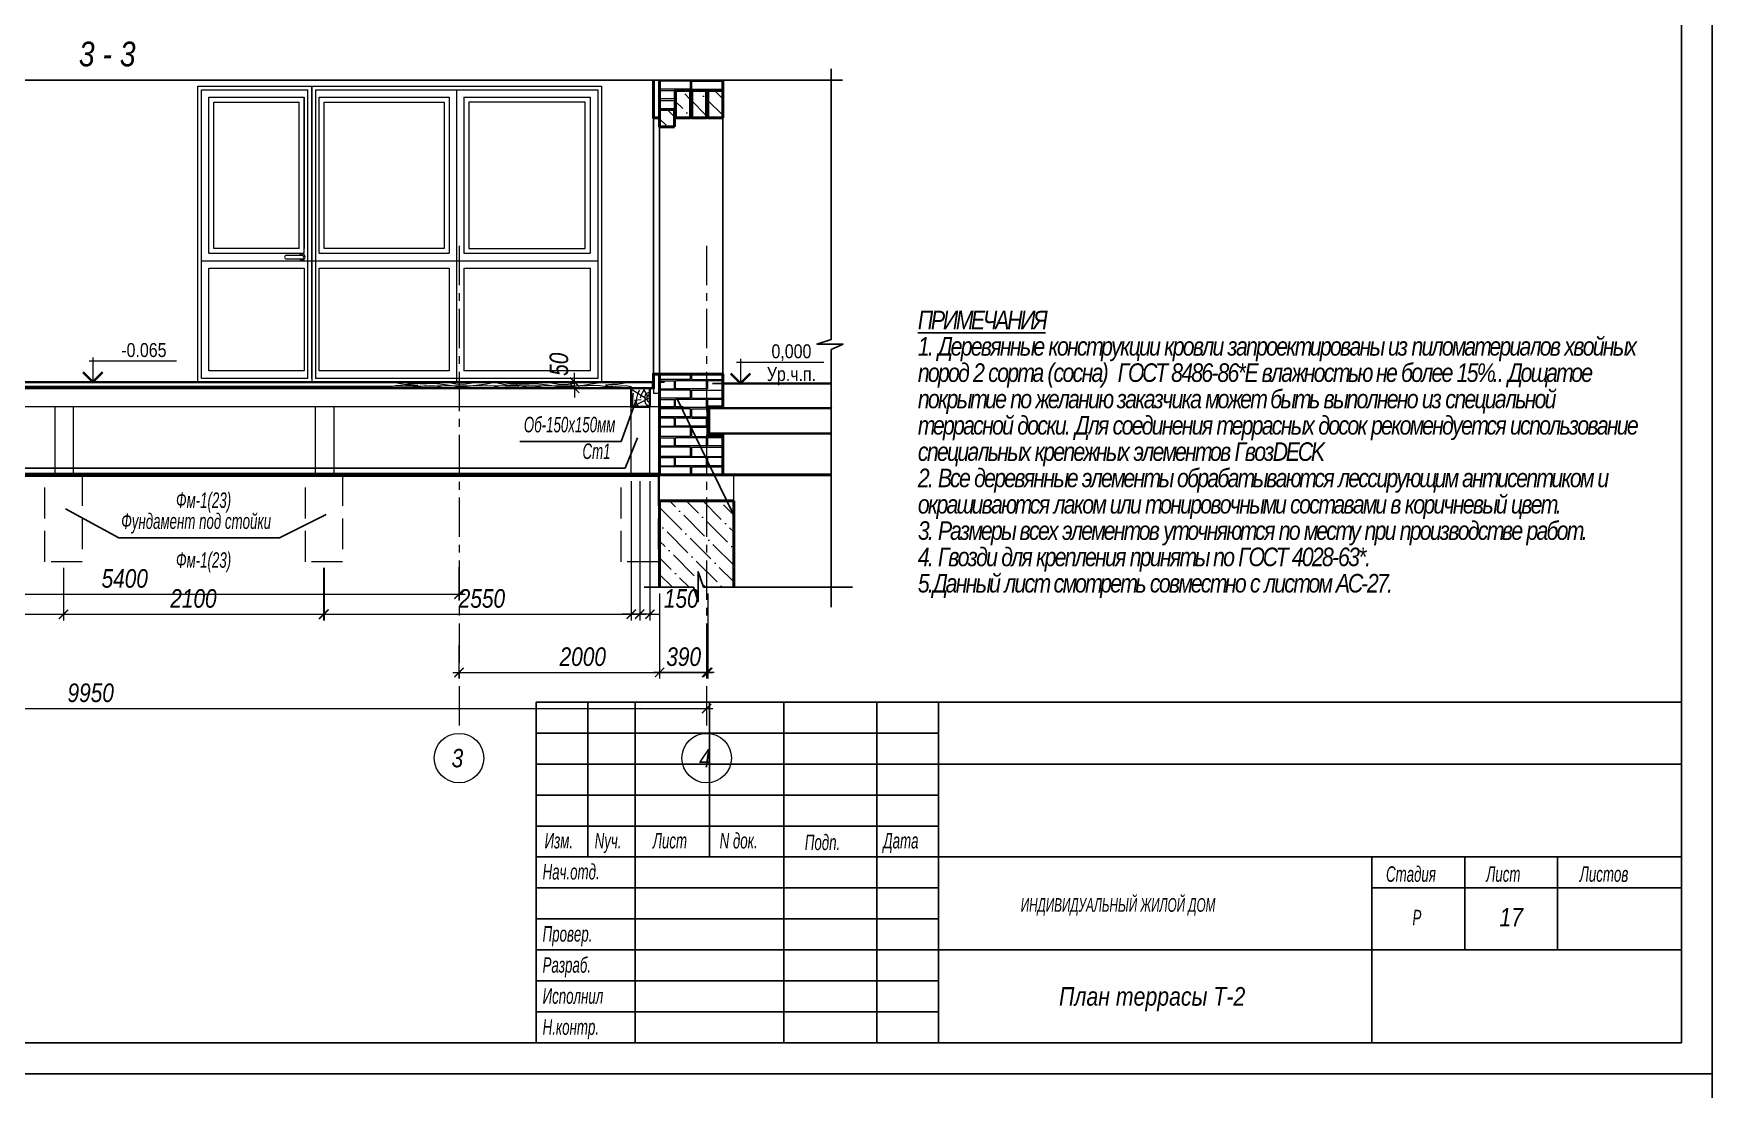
# Model space of a CAD drawing. Header units: millimetres. Extents: x 1582001 to 3303937, y 226471 to 491235.
# Drawn here: x 1638878 to 1665923, y 320700 to 337753 of the extents above; entities that cross this region are included whole.
import ezdxf
from ezdxf.enums import TextEntityAlignment as Align

# ---------------------------------------------------------------- set-up
doc = ezdxf.new("R2010")
doc.units = ezdxf.units.MM
for name, pattern in [('CENTER', [50.8, 31.75, -6.35, 6.35, -6.35]), ('CONTI', [0]), ('GOST2.303 4', [7, 5, -2, 0])]:
    doc.linetypes.add(name, pattern=pattern)
doc.layers.get('Defpoints').update_dxf_attribs({"color": 255, "lineweight": 30})
for name, color, linetype, lineweight in [('A-Wall-G', 22, 'Continuous', 50), ('Интерьер - Лестница_Ном_пера__1', 7, 'Continuous', 13), ('Интерьер- Перегородка_Ном_пера__1', 7, 'Continuous', 13), ('Конструктивный - Несущий_Ном_пера__1', 7, 'Continuous', 13), ('Оси', 251, 'CENTER', 9), ('Отметки', 123, 'Continuous', 18), ('Размер', 84, 'Continuous', 20), ('Размеры', 7, 'Continuous', 18), ('Стены несущие', 7, 'Continuous', 40), ('тонко', 200, 'Continuous', 13), ('Утеплитель', 145, 'Continuous', 9), ('Штриховка', 252, 'Continuous', 15), ('Штриховки', 251, 'Continuous', 20)]:
    doc.layers.add(name, color=color, linetype=linetype, lineweight=lineweight)
for name, color, linetype in [('Rasmer', 135, 'Continuous'), ('Spezifikazia', 250, 'Continuous'), ('Т-Подписи', 7, 'Continuous'), ('Формуляр', 138, 'Continuous')]:
    doc.layers.add(name, color=color, linetype=linetype)
doc.styles.add('-АР-', font='ARIALN.TTF', dxfattribs={"width": 0.98, "height": 300})
doc.styles.add('GOST 2.304', font='ARIALNI.TTF', dxfattribs={"width": 0.98, "height": 300})
doc.styles.add('STYLE1', font='ARIALNI.TTF', dxfattribs={"height": 300})
doc.styles.add('стиль1', font='ARIALNI.TTF', dxfattribs={"width": 0.98, "height": 300})
doc.dimstyles.new('50', dxfattribs={"dimtxt": 270, "dimasz": 150, "dimexe": 100, "dimexo": 100, "dimgap": 100, "dimtad": 1, "dimdec": 0, "dimlfac": 0.5, "dimzin": 0, "dimdsep": 46, "dimtxsty": 'стиль1', "dimblk": 'ARCHTICK', "dimcen": 0, "dimdle": 100, "dimclrd": 256, "dimclre": 256, "dimclrt": 256, "dimadec": 0, "dimazin": 0, "dimtfac": 1, "dimtdec": 0, "dimtix": 1, "dimtmove": 1, "dimatfit": 0, "dimldrblk": 'DOTSMALL', "dimfxl": 0, "dimtolj": 1, "dimtzin": 0, "dimlwd": -1, "dimlwe": -1, "dimarcsym": 0})

# ---------------------------------------------------------------- blocks, each defined once
blk = doc.blocks.new('_ArchTick')
at = {"color": 0, "linetype": 'ByBlock', "const_width": 0.15}
blk.add_lwpolyline([(-0.5, -0.5), (0.5, 0.5)], dxfattribs=at)
blk = doc.blocks.new('*D1112')
at = {"layer": 'Defpoints', "color": 0, "lineweight": -3, "ltscale": 100, "transparency": 16777216}
for p in [(1857615, 251835), (1858879, 251835), (1858879, 251735)]:
    blk.add_point(p, dxfattribs=at)
at = {"layer": 'Размер', "ltscale": 100, "transparency": 16777216}
for p, q in [((1858779, 251835), (1857515, 251835)), ((1857615, 251835), (1857615, 251985)), ((1857615, 251735), (1857615, 251835)), ((1858779, 251735), (1857515, 251735)), ((1857615, 251735), (1857615, 251585))]:
    blk.add_line(p, q, dxfattribs=at)
at = {"layer": 'Размер', "ltscale": 100, "transparency": 16777216, "xscale": 150, "yscale": 150, "zscale": 150}
for p, rotation in [((1857615, 251835), 270), ((1857615, 251735), 90)]:
    blk.add_blockref('_ArchTick', p, dxfattribs=dict(at, rotation=rotation))
at = {"layer": 'Размер', "ltscale": 100, "transparency": 16777216, "insert": (1857362, 252123), "char_height": 300, "attachment_point": 5, "rotation": 90, "style": 'стиль1'}
blk.add_mtext('\\A1;50', dxfattribs=at)
blk = doc.blocks.new('_DotSmall')
at = {"color": 0, "linetype": 'ByBlock', "const_width": 0.5}
blk.add_lwpolyline([(-0.0625, 0, 1), (0.0625, 0, 1)], format="xyb", close=True, dxfattribs=at)
blk = doc.blocks.new('*D1113')
at = {"layer": 'Defpoints', "color": 0, "lineweight": -3, "ltscale": 100, "transparency": 16777216}
for p in [(1858531, 250335), (1858831, 250335), (1858531, 248086)]:
    blk.add_point(p, dxfattribs=at)
at = {"layer": 'Размер', "ltscale": 100, "transparency": 16777216}
for p, q in [((1858531, 250235), (1858531, 247986)), ((1858831, 250235), (1858831, 247986)), ((1858531, 248086), (1858381, 248086)), ((1858831, 248086), (1858531, 248086)), ((1858831, 248086), (1858981, 248086))]:
    blk.add_line(p, q, dxfattribs=at)
at = {"layer": 'Размер', "ltscale": 100, "transparency": 16777216, "xscale": 150, "yscale": 150, "zscale": 150}
blk.add_blockref('_ArchTick', (1858531, 248086), dxfattribs=at)
at = {"layer": 'Размер', "ltscale": 100, "transparency": 16777216, "xscale": 150, "yscale": 150, "zscale": 150, "rotation": 180}
blk.add_blockref('_ArchTick', (1858831, 248086), dxfattribs=at)
at = {"layer": 'Размер', "ltscale": 100, "transparency": 16777216, "insert": (1859338, 248339), "char_height": 300, "attachment_point": 5, "style": 'стиль1'}
blk.add_mtext('\\A1;150', dxfattribs=at)
blk = doc.blocks.new('OTMETKA')
at = {"color": 0, "linetype": 'Continuous', "lineweight": -2}
for p, q in [((24, 4.5), (5.2, 4.5)), ((6, 5.3), (6, 0)), ((9, 0), (0, 0)), ((0, 0), (6, 0))]:
    blk.add_line(p, q, dxfattribs=at)
at = {"color": 0, "linetype": 'Continuous', "lineweight": -2, "const_width": 0.5}
blk.add_lwpolyline([(3.88, 2.12), (6, 0), (8.12, 2.12)], dxfattribs=at)
at = {"color": 0, "linetype": 'Continuous', "lineweight": -2, "style": '-АР-', "flags": 8}
blk.add_attdef('OTMETKA', text='', height=3, dxfattribs=at).set_placement((17, 4.5), align=Align.BOTTOM_CENTER)
blk.add_attdef('FLOOR', text='', height=3, dxfattribs=at).set_placement((17, 3.5), align=Align.TOP_CENTER)
blk = doc.blocks.new('*D1106')
at = {"layer": 'Defpoints', "color": 0, "lineweight": -3, "ltscale": 100, "transparency": 16777216}
for p in [(1844271, 251070), (1849357, 248935), (1849357, 248086)]:
    blk.add_point(p, dxfattribs=at)
at = {"layer": 'Размер', "color": 0, "ltscale": 100, "transparency": 16777216}
for p, q in [((1844271, 250970), (1844271, 247986)), ((1849357, 248835), (1849357, 247986))]:
    blk.add_line(p, q, dxfattribs=at)
at = {"layer": 'Размер', "ltscale": 100, "transparency": 16777216}
blk.add_line((1844171, 248086), (1849457, 248086), dxfattribs=at)
at = {"layer": 'Размер', "ltscale": 100, "transparency": 16777216, "xscale": 150, "yscale": 150, "zscale": 150, "rotation": 180}
blk.add_blockref('_ArchTick', (1844271, 248086), dxfattribs=at)
at = {"layer": 'Размер', "ltscale": 100, "transparency": 16777216, "xscale": 150, "yscale": 150, "zscale": 150}
blk.add_blockref('_ArchTick', (1849357, 248086), dxfattribs=at)
at = {"layer": 'Размер', "ltscale": 100, "transparency": 16777216, "insert": (1846814, 248339), "char_height": 300, "attachment_point": 5, "style": 'стиль1'}
blk.add_mtext('\\A1;2550', dxfattribs=at)
blk = doc.blocks.new('*D1120')
at = {"layer": 'Defpoints', "color": 0, "lineweight": -3, "ltscale": 100, "transparency": 16777216}
for p in [(1858987, 248521), (1859767, 248521), (1858987, 247146)]:
    blk.add_point(p, dxfattribs=at)
at = {"layer": 'Размер', "ltscale": 100, "transparency": 16777216}
for p, q in [((1858987, 248421), (1858987, 247046)), ((1859767, 248421), (1859767, 247046)), ((1859867, 247146), (1858887, 247146))]:
    blk.add_line(p, q, dxfattribs=at)
at = {"layer": 'Размер', "ltscale": 100, "transparency": 16777216, "xscale": 150, "yscale": 150, "zscale": 150, "rotation": 180}
blk.add_blockref('_ArchTick', (1858987, 247146), dxfattribs=at)
at = {"layer": 'Размер', "ltscale": 100, "transparency": 16777216, "xscale": 150, "yscale": 150, "zscale": 150}
blk.add_blockref('_ArchTick', (1859767, 247146), dxfattribs=at)
at = {"layer": 'Размер', "ltscale": 100, "transparency": 16777216, "insert": (1859377, 247399), "char_height": 300, "attachment_point": 5, "style": 'стиль1'}
blk.add_mtext('\\A1;390', dxfattribs=at)
blk = doc.blocks.new('*D1108')
at = {"layer": 'Defpoints', "color": 0, "lineweight": -3, "ltscale": 100, "transparency": 16777216}
for p in [(1839847, 247146), (1859747, 246563), (1859747, 246563)]:
    blk.add_point(p, dxfattribs=at)
at = {"layer": 'Размер', "ltscale": 100, "transparency": 16777216}
for p, q in [((1839847, 247046), (1839847, 246463)), ((1839747, 246563), (1859847, 246563))]:
    blk.add_line(p, q, dxfattribs=at)
at = {"layer": 'Размер', "ltscale": 100, "transparency": 16777216, "xscale": 150, "yscale": 150, "zscale": 150, "rotation": 180}
blk.add_blockref('_ArchTick', (1839847, 246563), dxfattribs=at)
at = {"layer": 'Размер', "ltscale": 100, "transparency": 16777216, "xscale": 150, "yscale": 150, "zscale": 150}
blk.add_blockref('_ArchTick', (1859747, 246563), dxfattribs=at)
at = {"layer": 'Размер', "ltscale": 100, "transparency": 16777216, "insert": (1849797, 246816), "char_height": 300, "attachment_point": 5, "style": 'стиль1'}
blk.add_mtext('\\A1;9950', dxfattribs=at)
blk = doc.blocks.new('*D1121')
at = {"layer": 'Defpoints', "color": 0, "lineweight": -3, "ltscale": 100, "transparency": 16777216}
for p in [(1844947, 248949), (1855747, 248949), (1855747, 248409)]:
    blk.add_point(p, dxfattribs=at)
at = {"layer": 'Размер', "ltscale": 100, "transparency": 16777216}
for p, q in [((1844947, 248849), (1844947, 248309)), ((1855747, 248849), (1855747, 248309)), ((1844847, 248409), (1855847, 248409))]:
    blk.add_line(p, q, dxfattribs=at)
at = {"layer": 'Размер', "ltscale": 100, "transparency": 16777216, "xscale": 150, "yscale": 150, "zscale": 150, "rotation": 180}
blk.add_blockref('_ArchTick', (1844947, 248409), dxfattribs=at)
at = {"layer": 'Размер', "ltscale": 100, "transparency": 16777216, "xscale": 150, "yscale": 150, "zscale": 150}
blk.add_blockref('_ArchTick', (1855747, 248409), dxfattribs=at)
at = {"layer": 'Размер', "ltscale": 100, "transparency": 16777216, "insert": (1850347, 248662), "char_height": 300, "attachment_point": 5, "style": 'стиль1'}
blk.add_mtext('\\A1;5400', dxfattribs=at)
blk = doc.blocks.new('*D1122')
at = {"layer": 'Defpoints', "color": 0, "lineweight": -3, "ltscale": 100, "transparency": 16777216}
for p in [(1855747, 247686), (1859747, 247686), (1859747, 247146)]:
    blk.add_point(p, dxfattribs=at)
at = {"layer": 'Размер', "ltscale": 100, "transparency": 16777216}
for p, q in [((1855747, 247586), (1855747, 247046)), ((1859747, 247586), (1859747, 247046)), ((1855647, 247146), (1859847, 247146))]:
    blk.add_line(p, q, dxfattribs=at)
at = {"layer": 'Размер', "ltscale": 100, "transparency": 16777216, "xscale": 150, "yscale": 150, "zscale": 150, "rotation": 180}
blk.add_blockref('_ArchTick', (1855747, 247146), dxfattribs=at)
at = {"layer": 'Размер', "ltscale": 100, "transparency": 16777216, "xscale": 150, "yscale": 150, "zscale": 150}
blk.add_blockref('_ArchTick', (1859747, 247146), dxfattribs=at)
at = {"layer": 'Размер', "ltscale": 100, "transparency": 16777216, "insert": (1857747, 247399), "char_height": 300, "attachment_point": 5, "style": 'стиль1'}
blk.add_mtext('\\A1;2000', dxfattribs=at)
blk = doc.blocks.new('*D1123')
at = {"layer": 'Defpoints', "color": 0, "lineweight": -3, "ltscale": 100, "transparency": 16777216}
for p in [(1849357, 248935), (1853557, 248935), (1853557, 248086)]:
    blk.add_point(p, dxfattribs=at)
at = {"layer": 'Размер', "ltscale": 100, "transparency": 16777216}
for p, q in [((1849357, 248835), (1849357, 247986)), ((1853557, 248835), (1853557, 247986)), ((1849257, 248086), (1853657, 248086))]:
    blk.add_line(p, q, dxfattribs=at)
at = {"layer": 'Размер', "ltscale": 100, "transparency": 16777216, "xscale": 150, "yscale": 150, "zscale": 150, "rotation": 180}
blk.add_blockref('_ArchTick', (1849357, 248086), dxfattribs=at)
at = {"layer": 'Размер', "ltscale": 100, "transparency": 16777216, "xscale": 150, "yscale": 150, "zscale": 150}
blk.add_blockref('_ArchTick', (1853557, 248086), dxfattribs=at)
at = {"layer": 'Размер', "ltscale": 100, "transparency": 16777216, "insert": (1851457, 248339), "char_height": 300, "attachment_point": 5, "style": 'стиль1'}
blk.add_mtext('\\A1;2100', dxfattribs=at)
blk = doc.blocks.new('*D1124')
at = {"layer": 'Defpoints', "color": 0, "lineweight": -3, "ltscale": 100, "transparency": 16777216}
for p in [(1858667, 250335), (1853567, 248935), (1858667, 248086)]:
    blk.add_point(p, dxfattribs=at)
at = {"layer": 'Размер', "ltscale": 100, "transparency": 16777216}
for p, q in [((1858667, 250235), (1858667, 247986)), ((1853567, 248835), (1853567, 247986)), ((1853467, 248086), (1858767, 248086))]:
    blk.add_line(p, q, dxfattribs=at)
at = {"layer": 'Размер', "ltscale": 100, "transparency": 16777216, "xscale": 150, "yscale": 150, "zscale": 150, "rotation": 180}
blk.add_blockref('_ArchTick', (1853567, 248086), dxfattribs=at)
at = {"layer": 'Размер', "ltscale": 100, "transparency": 16777216, "xscale": 150, "yscale": 150, "zscale": 150}
blk.add_blockref('_ArchTick', (1858667, 248086), dxfattribs=at)
at = {"layer": 'Размер', "ltscale": 100, "transparency": 16777216, "insert": (1856117, 248339), "char_height": 300, "attachment_point": 5, "style": 'стиль1'}
blk.add_mtext('\\A1;2550', dxfattribs=at)
blk = doc.blocks.new('-3')
at = {"layer": 'Штриховки', "ltscale": 100}
h = blk.add_hatch(dxfattribs=at)
h.set_pattern_fill('ANSI36', color=256, scale=60, style=0)
h.set_pattern_definition([(135, (5231444.34, -299564.5), (-101.027881, 370.435565), [476.25, -95.25, 0, -95.25])])
h.paths.add_polyline_path([(1860007.4, 256104.9), (1859767.4, 256104.9), (1859767.4, 256544.9), (1860007.4, 256544.9)])
h.paths.add_polyline_path([(1859747.4, 256104.9), (1859507.4, 256104.9), (1859507.4, 256544.9), (1859747.4, 256544.9)])
h.paths.add_polyline_path([(1859487.4, 256104.9), (1859247.4, 256104.9), (1859247.4, 256544.9), (1859487.4, 256544.9)])
h.paths.add_polyline_path([(1859227.4, 255954.9), (1858987.4, 255954.9), (1858987.4, 256234.9), (1859227.4, 256234.9)])
h = blk.add_hatch(dxfattribs=at)
h.set_pattern_fill('ANSI36', color=256, scale=60, style=0)
h.set_pattern_definition([(135, (5216543.23, -299564.43), (-101.027881, 370.435565), [476.25, -95.25, 0, -95.25])])
h.paths.add_polyline_path([(1859507.4, 248520.7), (1860187.4, 248520.7), (1860187.4, 249915), (1859507.4, 249915)])
h.paths.add_polyline_path([(1858987.4, 248520.7), (1859507.4, 248520.7), (1859507.4, 249915), (1858987.4, 249915)])
h.paths.add_polyline_path([(1858966.6, 246615), (1858966.6, 246614.9), (1858987.4, 246614.9), (1858987.4, 246615)])
edge = h.paths.add_edge_path()
edge.add_arc((1858371.1, 246597.1), 400, 2.55156, 2.56208)
edge.add_line((1858770.7, 246615), (1858387.4, 246615))
edge.add_line((1858387.4, 246615), (1858387.4, 246614.9))
edge.add_line((1858387.4, 246614.9), (1858770.7, 246614.9))
blk.add_line((1860007.4, 256104.9), (1860007.4, 251964.9))
at = {"lineweight": 40, "ltscale": 100}
blk.add_line((1861760.1, 251814.9), (1860007.4, 251814.9), dxfattribs=at)
at = {"color": 0, "lineweight": -3, "ltscale": 100}
for points in [[(1838621.4, 256710.9), (1845248.1, 256710.9), (1845320.2, 256481), (1845320.2, 256961.4), (1845409.3, 256710.9), (1861944.5, 256710.9)], [(1861760.1, 256893), (1861760.1, 252522), (1861530.2, 252449.9), (1861952.4, 252449.9), (1861760.1, 252360.8), (1861760.1, 248201.9)], [(1858738.3, 248520.7), (1859536.3, 248520.7), (1859608.4, 248290.8), (1859608.4, 248771.3), (1859697.5, 248520.7), (1862102.3, 248520.7)]]:
    blk.add_lwpolyline(points, dxfattribs=at)
for points in [[(1858887.4, 256104.9), (1858887.4, 251964.9)], [(1858987.4, 256094.9), (1858987.4, 251954.9)]]:
    blk.add_lwpolyline(points)
at = {"lineweight": 40, "ltscale": 100}
blk.add_lwpolyline([(1861760.1, 251415.7), (1861760.1, 251415.7), (1859787.4, 251415.7), (1859787.4, 251415.7), (1859787.4, 251004.9), (1859787.4, 251004.9), (1861760.1, 251004.9)], dxfattribs=at)
at = {"layer": 'A-Wall-G', "lineweight": 20}
for p, q in [((1859487.4, 256694.9), (1858987.4, 256694.9)), ((1859487.4, 256694.9), (1858987.4, 256694.9)), ((1859487.4, 256564.9), (1859487.4, 256694.9)), ((1859487.4, 256564.9), (1859487.4, 256694.9)), ((1859507.4, 256564.9), (1859507.4, 256694.9)), ((1859507.4, 256694.9), (1860007.4, 256694.9)), ((1859507.4, 256564.9), (1859507.4, 256694.9)), ((1859507.4, 256694.9), (1860007.4, 256694.9)), ((1859487.4, 256564.9), (1858987.4, 256564.9)), ((1859487.4, 256564.9), (1858987.4, 256564.9)), ((1858987.4, 256544.9), (1859227.4, 256544.9)), ((1858987.4, 256544.9), (1859227.4, 256544.9)), ((1858987.4, 256414.9), (1859227.4, 256414.9)), ((1859227.4, 256414.9), (1859227.4, 256544.9)), ((1859747.4, 256544.9), (1859247.4, 256544.9)), ((1859747.4, 256544.9), (1859247.4, 256544.9)), ((1859247.4, 256414.9), (1859247.4, 256544.9)), ((1859507.4, 256564.9), (1860007.4, 256564.9)), ((1859507.4, 256564.9), (1860007.4, 256564.9)), ((1859747.4, 256414.9), (1859747.4, 256544.9)), ((1859747.4, 256414.9), (1859747.4, 256544.9)), ((1859767.4, 256414.9), (1859767.4, 256544.9)), ((1860007.4, 256544.9), (1859767.4, 256544.9)), ((1859767.4, 256414.9), (1859767.4, 256544.9)), ((1860007.4, 256544.9), (1859767.4, 256544.9)), ((1858987.4, 256384.9), (1859227.4, 256384.9)), ((1858987.4, 256254.9), (1859227.4, 256254.9)), ((1859227.4, 256254.9), (1859227.4, 256384.9)), ((1859487.4, 251874.9), (1858987.4, 251874.9)), ((1858987.4, 251854.9), (1859227.4, 251854.9)), ((1858987.4, 251854.9), (1859227.4, 251854.9)), ((1859227.4, 251724.9), (1859227.4, 251854.9)), ((1859747.4, 251854.9), (1859247.4, 251854.9)), ((1859747.4, 251854.9), (1859247.4, 251854.9)), ((1859247.4, 251724.9), (1859247.4, 251854.9)), ((1859487.4, 251874.9), (1859487.4, 251964.9)), ((1859487.4, 251874.9), (1859487.4, 251964.9)), ((1859507.4, 251874.9), (1859507.4, 251964.9)), ((1859507.4, 251874.9), (1859507.4, 251964.9)), ((1859507.4, 251874.9), (1860007.4, 251874.9)), ((1859747.4, 251724.9), (1859747.4, 251854.9)), ((1859767.4, 251724.9), (1859767.4, 251854.9)), ((1860007.4, 251854.9), (1859767.4, 251854.9)), ((1858987.4, 251724.9), (1859227.4, 251724.9)), ((1858987.4, 251724.9), (1859227.4, 251724.9)), ((1859487.4, 251704.9), (1858987.4, 251704.9)), ((1859487.4, 251704.9), (1858987.4, 251704.9)), ((1859487.4, 251574.9), (1858987.4, 251574.9)), ((1858987.4, 251554.9), (1859227.4, 251554.9)), ((1858987.4, 251554.9), (1859227.4, 251554.9)), ((1859227.4, 251444.9), (1859227.4, 251554.9)), ((1859227.4, 251424.9), (1859227.4, 251554.9)), ((1859747.4, 251724.9), (1859247.4, 251724.9)), ((1859747.4, 251724.9), (1859247.4, 251724.9)), ((1859747.4, 251554.9), (1859247.4, 251554.9)), ((1859747.4, 251554.9), (1859247.4, 251554.9)), ((1859247.4, 251424.9), (1859247.4, 251554.9)), ((1859487.4, 251574.9), (1859487.4, 251704.9)), ((1859487.4, 251574.9), (1859487.4, 251704.9)), ((1859507.4, 251574.9), (1859507.4, 251704.9)), ((1859507.4, 251704.9), (1860007.4, 251704.9)), ((1859507.4, 251574.9), (1859507.4, 251704.9)), ((1859507.4, 251704.9), (1860007.4, 251704.9)), ((1859507.4, 251574.9), (1860007.4, 251574.9)), ((1859747.4, 251424.9), (1859747.4, 251554.9)), ((1859747.4, 251424.9), (1859747.4, 251554.9)), ((1859767.4, 251424.9), (1859767.4, 251554.9)), ((1860007.4, 251554.9), (1859767.4, 251554.9)), ((1858987.4, 251424.9), (1859227.4, 251424.9)), ((1859487.4, 251404.9), (1858987.4, 251404.9)), ((1859487.4, 251404.9), (1858987.4, 251404.9)), ((1859487.4, 251274.9), (1858987.4, 251274.9)), ((1859207.4, 251424.9), (1859227.4, 251424.9)), ((1859747.4, 251424.9), (1859247.4, 251424.9)), ((1859747.4, 251424.9), (1859247.4, 251424.9)), ((1859487.4, 251274.9), (1859487.4, 251404.9)), ((1859487.4, 251274.9), (1859487.4, 251404.9)), ((1859507.4, 251274.9), (1859507.4, 251404.9)), ((1859507.4, 251404.9), (1859767.4, 251404.9)), ((1859507.4, 251274.9), (1859507.4, 251404.9)), ((1859507.4, 251404.9), (1859767.4, 251404.9)), ((1859507.4, 251274.9), (1859767.4, 251274.9)), ((1860007.4, 251444.9), (1859767.4, 251444.9)), ((1860007.4, 251444.9), (1859767.4, 251444.9)), ((1859227.4, 251254.9), (1858987.4, 251254.9)), ((1858987.4, 251124.9), (1859227.4, 251124.9)), ((1858987.4, 251124.9), (1859227.4, 251124.9)), ((1859487.4, 251104.9), (1858987.4, 251104.9)), ((1859487.4, 251104.9), (1858987.4, 251104.9)), ((1859207.4, 251254.9), (1859227.4, 251254.9)), ((1859207.4, 251254.9), (1859227.4, 251254.9)), ((1859227.4, 251124.9), (1859227.4, 251254.9)), ((1859227.4, 251124.9), (1859227.4, 251254.9)), ((1859747.4, 251254.9), (1859247.4, 251254.9)), ((1859247.4, 251124.9), (1859247.4, 251254.9)), ((1859747.4, 251254.9), (1859247.4, 251254.9)), ((1859247.4, 251124.9), (1859247.4, 251254.9)), ((1859747.4, 251124.9), (1859247.4, 251124.9)), ((1859747.4, 251124.9), (1859247.4, 251124.9)), ((1859487.4, 250974.9), (1859487.4, 251104.9)), ((1859487.4, 250974.9), (1859487.4, 251104.9)), ((1859487.4, 250954.9), (1859487.4, 251084.9)), ((1859487.4, 250954.9), (1859487.4, 251084.9)), ((1859507.4, 251254.9), (1859747.4, 251254.9)), ((1859507.4, 251254.9), (1859747.4, 251254.9)), ((1859507.4, 250974.9), (1859507.4, 251104.9)), ((1859507.4, 251104.9), (1859767.4, 251104.9)), ((1859507.4, 250974.9), (1859507.4, 251104.9)), ((1859507.4, 251104.9), (1859767.4, 251104.9)), ((1859507.4, 250954.9), (1859507.4, 251084.9)), ((1859507.4, 250954.9), (1859507.4, 251084.9)), ((1859747.4, 251124.9), (1859747.4, 251254.9)), ((1859747.4, 251124.9), (1859747.4, 251254.9)), ((1859767.4, 251124.9), (1859767.4, 251254.9)), ((1859487.4, 250954.9), (1858987.4, 250954.9)), ((1859487.4, 250954.9), (1858987.4, 250954.9)), ((1858987.4, 250934.9), (1859227.4, 250934.9)), ((1858987.4, 250934.9), (1859227.4, 250934.9)), ((1858987.4, 250804.9), (1859227.4, 250804.9)), ((1858987.4, 250804.9), (1859227.4, 250804.9)), ((1859487.4, 250784.9), (1858987.4, 250784.9)), ((1859487.4, 250784.9), (1858987.4, 250784.9)), ((1859227.4, 250804.9), (1859227.4, 250934.9)), ((1859227.4, 250804.9), (1859227.4, 250934.9)), ((1859747.4, 250934.9), (1859247.4, 250934.9)), ((1859247.4, 250804.9), (1859247.4, 250934.9)), ((1859747.4, 250934.9), (1859247.4, 250934.9)), ((1859247.4, 250804.9), (1859247.4, 250934.9)), ((1859747.4, 250804.9), (1859247.4, 250804.9)), ((1859747.4, 250804.9), (1859247.4, 250804.9)), ((1859487.4, 250654.9), (1859487.4, 250784.9)), ((1859487.4, 250654.9), (1859487.4, 250784.9)), ((1859487.4, 250634.9), (1859487.4, 250764.9)), ((1859487.4, 250634.9), (1859487.4, 250764.9)), ((1859507.4, 250954.9), (1860007.4, 250954.9)), ((1859507.4, 250954.9), (1860007.4, 250954.9)), ((1859507.4, 250654.9), (1859507.4, 250784.9)), ((1859507.4, 250784.9), (1860007.4, 250784.9)), ((1859507.4, 250654.9), (1859507.4, 250784.9)), ((1859507.4, 250784.9), (1860007.4, 250784.9)), ((1859507.4, 250634.9), (1859507.4, 250764.9)), ((1859507.4, 250634.9), (1859507.4, 250764.9)), ((1859747.4, 250804.9), (1859747.4, 250934.9)), ((1859747.4, 250804.9), (1859747.4, 250934.9)), ((1859767.4, 250804.9), (1859767.4, 250934.9)), ((1860007.4, 250934.9), (1859767.4, 250934.9)), ((1860007.4, 250804.9), (1859767.4, 250804.9)), ((1860007.4, 250804.9), (1859767.4, 250804.9)), ((1859487.4, 250634.9), (1858987.4, 250634.9)), ((1859487.4, 250634.9), (1858987.4, 250634.9)), ((1858987.4, 250614.9), (1859227.4, 250614.9)), ((1858987.4, 250614.9), (1859227.4, 250614.9)), ((1858987.4, 250484.9), (1859227.4, 250484.9)), ((1858987.4, 250484.9), (1859227.4, 250484.9)), ((1859487.4, 250464.9), (1858987.4, 250464.9)), ((1859487.4, 250464.9), (1858987.4, 250464.9)), ((1859227.4, 250484.9), (1859227.4, 250614.9)), ((1859227.4, 250484.9), (1859227.4, 250614.9)), ((1859747.4, 250614.9), (1859247.4, 250614.9)), ((1859247.4, 250484.9), (1859247.4, 250614.9)), ((1859747.4, 250614.9), (1859247.4, 250614.9)), ((1859247.4, 250484.9), (1859247.4, 250614.9)), ((1859747.4, 250484.9), (1859247.4, 250484.9)), ((1859747.4, 250484.9), (1859247.4, 250484.9)), ((1859487.4, 250334.9), (1859487.4, 250464.9)), ((1859487.4, 250334.9), (1859487.4, 250464.9)), ((1859507.4, 250634.9), (1860007.4, 250634.9)), ((1859507.4, 250634.9), (1860007.4, 250634.9)), ((1859507.4, 250334.9), (1859507.4, 250464.9)), ((1859507.4, 250464.9), (1860007.4, 250464.9)), ((1859507.4, 250334.9), (1859507.4, 250464.9)), ((1859507.4, 250464.9), (1860007.4, 250464.9)), ((1859747.4, 250484.9), (1859747.4, 250614.9)), ((1859747.4, 250484.9), (1859747.4, 250614.9)), ((1859767.4, 250484.9), (1859767.4, 250614.9)), ((1860007.4, 250614.9), (1859767.4, 250614.9)), ((1860007.4, 250484.9), (1859767.4, 250484.9)), ((1860007.4, 250484.9), (1859767.4, 250484.9)), ((1859487.4, 250334.9), (1858987.4, 250334.9)), ((1859507.4, 250334.9), (1860007.4, 250334.9))]:
    blk.add_line(p, q, dxfattribs=at)
at = {"layer": 'A-Wall-G', "color": 0, "ltscale": 100}
for p, q in [((1861760.1, 250334.8), (1858987.4, 250334.9)), ((1858987.4, 249914.9), (1858987.4, 248520.7)), ((1858987.4, 249914.9), (1860187.4, 249914.9))]:
    blk.add_line(p, q, dxfattribs=at)
at = {"layer": 'A-Wall-G', "ltscale": 100}
for points in [[(1858987.4, 255954.9), (1858987.4, 256104.9), (1858887.4, 256104.9), (1858887.4, 256710.9)], [(1858987.4, 256710.9), (1858987.4, 256104.9)], [(1860007.4, 256104.9), (1860007.4, 256710.9)], [(1858887.4, 251724.9), (1858887.4, 251964.9), (1858987.4, 251964.9)], [(1860007.4, 250334.9), (1860007.4, 250984.9), (1859767.4, 250984.9), (1859767.4, 251434.9), (1860007.4, 251434.9), (1860007.4, 251964.9), (1858987.4, 251964.9), (1858987.4, 251664.9), (1858987.4, 251664.9), (1858987.4, 251214.9), (1858987.4, 251214.9), (1858987.4, 250334.9)]]:
    blk.add_lwpolyline(points, dxfattribs=at)
for points in [[(1859487.4, 256104.9), (1859247.4, 256104.9), (1859247.4, 256544.9), (1859487.4, 256544.9)], [(1859747.4, 256104.9), (1859507.4, 256104.9), (1859507.4, 256544.9), (1859747.4, 256544.9)], [(1860007.4, 256104.9), (1859767.4, 256104.9), (1859767.4, 256544.9), (1860007.4, 256544.9)], [(1859227.4, 255954.9), (1858987.4, 255954.9), (1858987.4, 256234.9), (1859227.4, 256234.9)]]:
    blk.add_lwpolyline(points, close=True, dxfattribs=at)
at = {"layer": 'A-Wall-G', "color": 0, "ltscale": 100}
blk.add_lwpolyline([(1860187.4, 248520.7), (1860187.4, 249914.9)], dxfattribs=at)
at = {"layer": 'Rasmer', "ltscale": 2}
for p, q in [((1859268, 251575.7), (1860165.4, 249727)), ((1856728.7, 250877.6), (1858365.4, 250877.6)), ((1858431.2, 250446.6), (1858628.4, 250936.9)), ((1845701.8, 250446.6), (1858431.2, 250446.6)), ((1850249.2, 249317.9), (1852845.3, 249317.9))]:
    blk.add_line(p, q, dxfattribs=at)
for points in [[(1858365.4, 250877.6), (1858610.1, 251541.2)], [(1850249.2, 249317.9), (1849387.9, 249786.1)], [(1852845.3, 249317.9), (1853601.8, 249696.6)]]:
    blk.add_lwpolyline(points, dxfattribs=at)
at = {"layer": 'Интерьер - Лестница_Ном_пера__1', "linetype": 'Continuous', "lineweight": 40}
for p, q in [((1858878.6, 251834.9), (1844027.4, 251834.9)), ((1858878.6, 251734.9), (1858878.6, 251834.9)), ((1844427.4, 251734.9), (1858878.6, 251734.9)), ((1858530.6, 251734.9), (1858530.6, 251433.7)), ((1858830.6, 251433.7), (1858830.6, 251734.9)), ((1858530.6, 251433.7), (1858830.6, 251433.7))]:
    blk.add_line(p, q, dxfattribs=at)
at = {"layer": 'Интерьер - Лестница_Ном_пера__1', "linetype": 'Continuous', "lineweight": 80}
blk.add_line((1858987.4, 250334.9), (1842294, 250334.9), dxfattribs=at)
at = {"layer": 'Интерьер- Перегородка_Ном_пера__1', "linetype": 'ByBlock'}
for p, q in [((1851587.4, 251894.9), (1851587.4, 256554.9)), ((1851587.4, 256554.9), (1853307.4, 256554.9)), ((1851707.4, 253914.9), (1851707.4, 256434.9)), ((1851707.4, 256434.9), (1853247.4, 256434.9)), ((1853247.4, 256434.9), (1853247.4, 253994.9)), ((1853247.4, 253914.9), (1853247.4, 256434.9)), ((1853367.4, 256614.9), (1853367.4, 251834.9)), ((1855587.4, 256434.9), (1855587.4, 253914.9)), ((1855707.4, 256554.9), (1855707.4, 251834.9)), ((1855827.4, 256434.9), (1855827.4, 253914.9)), ((1851787.4, 256354.9), (1853167.4, 256354.9)), ((1851787.4, 253994.9), (1851787.4, 256354.9)), ((1853167.4, 253994.9), (1853167.4, 256354.9)), ((1853167.4, 253994.9), (1851787.4, 253994.9)), ((1851587.4, 253794.9), (1853367.4, 253794.9)), ((1851707.4, 253914.9), (1853247.4, 253914.9)), ((1853367.4, 253794.9), (1857987.4, 253794.9)), ((1853487.4, 253914.9), (1855587.4, 253914.9)), ((1855827.4, 253914.9), (1857867.4, 253914.9)), ((1851707.4, 253674.9), (1853247.4, 253674.9)), ((1853247.4, 253674.9), (1853247.4, 252014.9)), ((1853487.4, 253674.9), (1855587.4, 253674.9)), ((1855587.4, 253674.9), (1855587.4, 252014.9)), ((1855827.4, 253674.9), (1857867.4, 253674.9)), ((1855827.4, 253674.9), (1855827.4, 252014.9)), ((1853307.4, 251894.9), (1851587.4, 251894.9))]:
    blk.add_line(p, q, dxfattribs=at)
for points in [[(1851707.4, 253914.9), (1851707.4, 256434.9), (1853247.4, 256434.9)], [(1853367.4, 251894.9), (1853367.4, 256614.9)], [(1853427.4, 256554.9), (1857987.4, 256554.9), (1857987.4, 251894.9), (1853427.4, 251894.9)], [(1853487.4, 253914.9), (1853487.4, 256434.9), (1855587.4, 256434.9)], [(1855827.4, 256434.9), (1857867.4, 256434.9), (1857867.4, 253914.9)], [(1853247.4, 252014.9), (1851707.4, 252014.9), (1851707.4, 253674.9)], [(1855587.4, 252014.9), (1853487.4, 252014.9), (1853487.4, 253674.9)], [(1857867.4, 253674.9), (1857867.4, 252014.9), (1855827.4, 252014.9)]]:
    blk.add_lwpolyline(points, dxfattribs=at)
for points in [[(1853567.4, 256354.9), (1855507.4, 256354.9), (1855507.4, 253994.9), (1853567.4, 253994.9)], [(1857787.4, 256354.9), (1855907.4, 256354.9), (1855907.4, 253994.9), (1857787.4, 253994.9)]]:
    blk.add_lwpolyline(points, close=True, dxfattribs=at)
at = {"layer": 'Конструктивный - Несущий_Ном_пера__1', "color": 24, "linetype": 'Continuous'}
for p, q in [((1844427.4, 251834.9), (1858887.4, 251834.9)), ((1858966.6, 251834.9), (1859067.1, 251834.9)), ((1858830.6, 251433.7), (1858830.6, 251734.9)), ((1859367.1, 251433.7), (1844427.4, 251433.7)), ((1849221.4, 250334.9), (1849221.4, 251433.7)), ((1849521.4, 250334.9), (1849521.4, 251433.7)), ((1853430.6, 250334.9), (1853430.6, 251433.7)), ((1853730.6, 250334.9), (1853730.6, 251433.7)), ((1858530.6, 250334.9), (1858530.6, 251433.7)), ((1858830.6, 250334.9), (1858830.6, 251433.7))]:
    blk.add_line(p, q, dxfattribs=at)
at = {"layer": 'Оси', "ltscale": 20}
for p, q in [((1855747.4, 254034), (1855747.4, 246162.7)), ((1859747.4, 254034), (1859747.4, 246162.7))]:
    blk.add_line(p, q, dxfattribs=at)
at = {"layer": 'Оси', "linetype": 'Continuous', "ltscale": 100}
for centre in [(1855747.4, 245762.7), (1855747.4, 245762.7), (1859747.4, 245762.7), (1859747.4, 245762.7)]:
    blk.add_circle(centre, 400, dxfattribs=at)
at = {"layer": 'Размеры', "ltscale": 100}
for points in [[(1858987.4, 249914.9), (1858987.4, 250315)], [(1860187.4, 249914.9), (1860187.4, 250315)]]:
    blk.add_lwpolyline(points, dxfattribs=at)
at = {"layer": 'Стены несущие'}
for points in [[(1860007.4, 256104.9), (1859767.4, 256104.9), (1859767.4, 256544.9), (1860007.4, 256544.9)], [(1859227.4, 256104.9), (1860007.4, 256104.9)], [(1844448.1, 251734.9), (1858887.4, 251734.9), (1858887.4, 251964.9), (1858987.4, 251964.9)]]:
    blk.add_lwpolyline(points, dxfattribs=at)
at = {"layer": 'тонко', "color": 0, "linetype": 'ByBlock'}
for p, q in [((1852959.3, 253884.1), (1853209.3, 253884.1)), ((1852959.3, 253824.1), (1853209.3, 253824.1))]:
    blk.add_line(p, q, dxfattribs=at)
for centre, radius, start, end in [((1852959.3, 253854.1), 30, 90, 270), ((1853209.3, 253854.1), 50, 216.8699, 143.1301), ((1853209.3, 253854.1), 30, 270, 90)]:
    blk.add_arc(centre, radius, start, end, dxfattribs=at)
at = {"layer": 'Утеплитель'}
blk.add_lwpolyline([(1858887.4, 256710.9), (1858887.4, 256104.9), (1858987.4, 256104.9), (1858987.4, 256710.9)], dxfattribs=at)
blk.add_lwpolyline([(1858987.4, 251964.9), (1858887.4, 251964.9), (1858887.4, 251654.9), (1858987.4, 251654.9)], close=True, dxfattribs=at)
at = {"layer": 'Штриховка', "linetype": 'CONTI', "ltscale": 20}
for p, q in [((1858764, 251572.2), (1858549.5, 251706.8)), ((1858556.9, 251620.6), (1858550.4, 251550.8)), ((1858550.4, 251550.8), (1858551.2, 251510.6)), ((1858558.6, 251658.4), (1858556.9, 251620.6)), ((1858687.6, 251550.8), (1858575.8, 251536.9)), ((1858808.1, 251567.7), (1858584.9, 251450.7)), ((1858616.1, 251573), (1858607.9, 251529.5)), ((1858607.9, 251529.5), (1858612.8, 251494.2)), ((1858630.6, 251637.4), (1858616.1, 251573)), ((1858643.6, 251671.7), (1858630.6, 251637.4)), ((1858661.3, 251703), (1858643.6, 251671.7)), ((1858690.5, 251631.2), (1858674.8, 251572.9)), ((1858710.2, 251669.7), (1858690.5, 251631.2)), ((1858734.2, 251703), (1858710.2, 251669.7)), ((1858804.3, 251590.5), (1858731.7, 251718.2)), ((1858758.7, 251643.1), (1858747.7, 251601)), ((1858747.7, 251601), (1858748.8, 251564.6)), ((1858748.8, 251564.6), (1858748.8, 251532.3)), ((1858748.8, 251532.3), (1858756.1, 251495.9)), ((1858785.2, 251654.1), (1858758.7, 251643.1)), ((1858793.5, 251617.6), (1858784.2, 251592.7)), ((1858784.2, 251592.7), (1858784.2, 251562.5)), ((1858784.2, 251562.5), (1858789.4, 251538.6)), ((1858830.6, 251672.8), (1858785.2, 251654.1)), ((1858789.4, 251538.6), (1858812.3, 251514.9)), ((1858830.6, 251633), (1858793.5, 251617.6)), ((1858551.2, 251510.6), (1858551.2, 251434.9)), ((1858612.8, 251494.2), (1858640.7, 251434.9)), ((1858756.1, 251495.9), (1858773.8, 251472)), ((1858773.8, 251472), (1858830.6, 251434.9))]:
    blk.add_line(p, q, dxfattribs=at)
at = {"layer": 'Штриховки', "linetype": 'ByBlock', "ltscale": 500}
for points in [[(1853427.4, 251834.9), (1851527.4, 251834.9), (1851527.4, 256614.9), (1853427.4, 256614.9)], [(1853307.4, 256614.9), (1858047.4, 256614.9), (1858047.4, 251834.9), (1853307.4, 251834.9)], [(1853307.4, 251894.9), (1853307.4, 256554.9)], [(1853427.4, 256554.9), (1853427.4, 251894.9)]]:
    blk.add_lwpolyline(points, dxfattribs=at)
at = {"layer": 'Штриховки', "ltscale": 100}
for points in [[(1854687.4, 251834.9), (1854885.5, 251794.2), (1854975.6, 251798), (1855081, 251786.6), (1855042.9, 251771.4), (1854979.4, 251773.9), (1854914.7, 251768.8), (1854832.2, 251773.9), (1854748.4, 251779), (1854678.6, 251761.2), (1845882.2, 251761.2)], [(1854807, 251834.9), (1854927.5, 251816.7), (1855015.7, 251815.8), (1855113.7, 251812.2), (1855228.9, 251812.2), (1855323.3, 251819.4), (1855439.4, 251808.6), (1855516.8, 251796), (1855732.2, 251766.3), (1855823.1, 251766.3), (1855933.7, 251773.5), (1856111.3, 251794.2), (1856198.6, 251809.4), (1856268.8, 251821.1), (1856363.4, 251834.9)], [(1855562.7, 251834.9), (1855698.5, 251807.9), (1855825.2, 251800.7), (1855921.5, 251816.8), (1856029.7, 251834.9)], [(1856341.4, 251828), (1856539.4, 251787.3), (1856629.5, 251791.1), (1856734.9, 251779.7), (1856696.8, 251764.5), (1856633.3, 251767), (1856568.6, 251761.9), (1856486.1, 251767), (1856402.3, 251772.1), (1856332.5, 251754.3), (1856316.1, 251754.3)], [(1856460.9, 251828), (1856581.4, 251809.8), (1856669.6, 251808.9), (1856767.6, 251805.3), (1856882.8, 251805.3), (1856977.3, 251812.5), (1857093.3, 251801.7), (1857170.7, 251789.1), (1857386.1, 251759.5), (1857477, 251759.5), (1857587.6, 251766.6), (1857765.2, 251787.3), (1857852.5, 251802.6), (1857922.7, 251814.2), (1858017.3, 251828)], [(1857216.6, 251828), (1857352.4, 251801), (1857479.1, 251793.8), (1857575.4, 251809.9), (1857683.7, 251828)], [(1858506.4, 251834.9), (1858308.4, 251794.2), (1858218.3, 251798), (1858112.9, 251786.6), (1858151, 251771.4), (1858214.5, 251773.9), (1858279.2, 251768.8), (1858361.7, 251773.9), (1858445.5, 251779), (1858515.3, 251761.2), (1858531.7, 251761.2)], [(1858331.7, 251734.9), (1858097.7, 251762.5), (1858016.4, 251773.9), (1857914.9, 251779), (1857821, 251772.6), (1845701.2, 251749.8), (1845598.3, 251734.9)], [(1854862.2, 251734.9), (1855096.2, 251762.5), (1855177.4, 251773.9), (1855279, 251779), (1855372.9, 251772.6), (1855493.5, 251749.8), (1855596.4, 251734.9)], [(1856516.1, 251728), (1856750.1, 251755.6), (1856831.4, 251767), (1856932.9, 251772.1), (1857026.8, 251765.7), (1857147.4, 251742.9), (1857250.3, 251728)]]:
    blk.add_lwpolyline(points, dxfattribs=at)
at = {"layer": 'Штриховки', "linetype": 'GOST2.303 4', "ltscale": 100}
for points in [[(1849657.4, 250334.9), (1849657.4, 248934.9), (1849057.4, 248934.9), (1849057.4, 250334.9), (1849657.4, 250334.9)], [(1853866.6, 250334.9), (1853866.6, 248934.9), (1853266.6, 248934.9), (1853266.6, 250334.9), (1853866.6, 250334.9)], [(1858966.6, 250334.9), (1858966.6, 248934.9), (1858366.6, 248934.9), (1858366.6, 250334.9), (1858966.6, 250334.9)]]:
    blk.add_lwpolyline(points, dxfattribs=at)
at = {"layer": 'Отметки', "color": 0, "ltscale": 100, "xscale": 75, "yscale": 75, "zscale": 75}
for p, values in [((1849381.5, 251834.9), {'OTMETKA': '-0.065'}), ((1859842.9, 251814.9), {'OTMETKA': '0,000', 'FLOOR': 'Ур.ч.п.'})]:
    blk.add_blockref('OTMETKA', p, dxfattribs=at).add_auto_attribs(values)
at = {"ltscale": 2, "insert": (1849605.4, 257333.7), "char_height": 400, "width": 6897.222, "attachment_point": 1, "style": 'STYLE1'}
blk.add_mtext('3 - 3', dxfattribs=at)
at = {"layer": 'Rasmer', "ltscale": 2, "style": 'STYLE1', "width": 0.75}
for s, p in [('Об-150х150мм', (1856794.9, 251023.9)), ('Ст1', (1857741.7, 250592.9)), ('Фундамент под стойки', (1850289.9, 249464.2))]:
    blk.add_text(s, height=250, dxfattribs=at).set_placement(p)
at = {"layer": 'Rasmer', "color": 0, "ltscale": 2, "style": 'STYLE1', "width": 0.75}
for p in [(1851175.1, 249803.2), (1851175.1, 248836.2)]:
    blk.add_text('Фм-1(23)', height=250, dxfattribs=at).set_placement(p)
at = {"layer": 'Оси', "linetype": 'Continuous', "ltscale": 100, "style": 'GOST 2.304'}
for s, p in [('3', (1855721, 245762.7)), ('4', (1859721, 245762.7))]:
    blk.add_text(s, height=297.2, dxfattribs=at).set_placement(p, align=Align.MIDDLE_CENTER)
at = {"layer": 'Размер', "ltscale": 100}
dim = blk.add_linear_dim(base=(1857614.9, 251834.9), p1=(1858878.6, 251734.9), p2=(1858878.6, 251834.9), angle=90, dimstyle='50', dxfattribs=at)
dim.commit()
dim.dimension.update_dxf_attribs({"geometry": '*D1112', "text_midpoint": (1857614.9, 252123.2), "dimtype": 160})
dim = blk.add_linear_dim(base=(1849357.4, 248085.5), p1=(1844271.4, 251069.6), p2=(1849357.4, 248934.9), text='2550', dimstyle='50', override={"dimclre": 0}, dxfattribs=at)
dim.commit()
dim.dimension.update_dxf_attribs({"geometry": '*D1106', "text_midpoint": (1846814.4, 248338.7)})
for base, p1, p2, picture, middle in [((1858666.6, 248085.5), (1853566.6, 248934.9), (1858666.6, 250334.9), '*D1124', (1856116.6, 248338.7)), ((1855747.4, 248408.6), (1844947.4, 248949), (1855747.4, 248949), '*D1121', (1850347.4, 248661.8)), ((1853556.6, 248085.5), (1849357.4, 248934.9), (1853556.6, 248934.9), '*D1123', (1851457, 248338.7)), ((1858987.4, 247145.7), (1859767.4, 248520.7), (1858987.4, 248520.7), '*D1120', (1859377.4, 247398.9)), ((1859747.4, 247145.7), (1855747.4, 247686.1), (1859747.4, 247686.1), '*D1122', (1857747.4, 247398.9)), ((1859747.4, 246562.7), (1839847.4, 247145.7), (1859747.4, 246562.7), '*D1108', (1849797.4, 246815.9))]:
    dim = blk.add_linear_dim(base=base, p1=p1, p2=p2, dimstyle='50', dxfattribs=at)
    dim.commit()
    dim.dimension.update_dxf_attribs({"geometry": picture, "text_midpoint": middle})
dim = blk.add_linear_dim(base=(1858530.6, 248085.5), p1=(1858830.6, 250334.9), p2=(1858530.6, 250334.9), dimstyle='50', dxfattribs=at)
dim.commit()
dim.dimension.update_dxf_attribs({"geometry": '*D1113', "text_midpoint": (1859338.3, 248085.5), "dimtype": 160})

msp = doc.modelspace()

# ---------------------------------------------------------------- linework, layer by layer
at = {"layer": 'Формуляр', "color": 0}
for p, q in [((1647000.8, 326955), (1647000.8, 321455)), ((1647000.8, 326955), (1665500.8, 326955)), ((1647832.6, 326955), (1647832.6, 324455)), ((1648600.8, 326955), (1648600.8, 321455)), ((1649800.8, 326955), (1649800.8, 324455)), ((1651000.8, 326955), (1651000.8, 321455)), ((1652500.8, 326955), (1652500.8, 321455)), ((1653500.8, 326955), (1653500.8, 321455)), ((1647000.8, 326455), (1653500.8, 326455)), ((1647000.8, 325955), (1665500.8, 325955)), ((1647000.8, 325455), (1653500.8, 325455)), ((1647000.8, 324955), (1653500.8, 324955)), ((1647000.8, 324455), (1665500.8, 324455)), ((1660500.8, 324455), (1660500.8, 321455)), ((1662000.8, 324455), (1662000.8, 322955)), ((1663500.8, 324455), (1663500.8, 322955)), ((1647000.8, 323955), (1653500.8, 323955)), ((1660500.8, 323955), (1665500.8, 323955)), ((1647000.8, 323455), (1653500.8, 323455)), ((1647000.8, 322955), (1653500.8, 322955)), ((1653500.8, 322955), (1665500.8, 322955)), ((1647000.8, 322455), (1653500.8, 322455)), ((1647000.8, 321955), (1653500.8, 321955))]:
    msp.add_line(p, q, dxfattribs=at)
for points in [[(1624000.8, 350654.9), (1666000.8, 350654.9), (1666000.8, 320955), (1624000.8, 320955)], [(1626000.8, 321455), (1626000.8, 350144.9), (1665500.8, 350144.9), (1665500.8, 321455)], [(1624000.8, 320955), (1666000.8, 320955), (1666000.8, 291255.1), (1624000.8, 291255.1)]]:
    msp.add_lwpolyline(points, close=True, dxfattribs=at)

# ---------------------------------------------------------------- block references
at = {"lineweight": -3}
msp.add_blockref('-3', (-209994.8, 80288.8), dxfattribs=at)

# ---------------------------------------------------------------- texts
at = {"layer": 'Spezifikazia', "ltscale": 100, "insert": (1653165.3, 333276.8), "char_height": 300, "width": 11790.997, "attachment_point": 1, "line_spacing_factor": 0.85, "style": 'STYLE1'}
msp.add_mtext('{\\T0.85;\\LПРИМЕЧАНИЯ\\P\\l1. Деревянные конструкции кровли запроектированы из пиломатериалов хвойных пород 2 сорта (сосна)  ГОСТ 8486-86*Е влажностью не более 15%.. Дощатое покрытие по желанию заказчика может быть выполнено из специальной террасной доски. Для соединения террасных досок рекомендуется использование специальных крепежных элементов ГвозDECK \\P2. Все деревянные элементы обрабатываются лессирующим антисептиком и окрашиваются лаком или тонировочными составами в коричневый цвет.\\P3. Размеры всех элементов уточняются по месту при производстве работ.\\P4. Гвозди для крепления приняты по ГОСТ 4028-63*.\\P5.Данный лист смотреть совместно с листом АС-27.}', dxfattribs=at)
at = {"layer": 'Spezifikazia', "color": 0, "ltscale": 200, "insert": (1655446.9, 322158.8), "char_height": 300, "width": 14649.472, "attachment_point": 4, "line_spacing_factor": 1.5, "style": 'STYLE1'}
msp.add_mtext('План террасы Т-2', dxfattribs=at)
at = {"layer": 'Т-Подписи', "color": 0, "ltscale": 2, "insert": (1662752.8, 323632.6), "char_height": 300, "width": 1500, "attachment_point": 2, "style": 'STYLE1'}
msp.add_mtext('17', dxfattribs=at)
at = {"layer": 'Формуляр', "color": 0, "style": 'STYLE1', "width": 0.75}
for s, height, p in [('Изм.', 250, (1647134.9, 324593)), ('Nуч.', 250, (1647944.4, 324593)), ('Лист', 250, (1648883.9, 324593)), ('N док.', 250, (1649963.2, 324593)), ('Подп.', 250, (1651339.3, 324566.1)), ('Дата', 250, (1652607.4, 324593)), ('Нач.отд.', 250, (1647103, 324091.4)), ('Стадия', 250, (1660729.1, 324054.2)), ('Лист', 250, (1662348, 324054.2)), ('Листов', 250, (1663859, 324054.2)), ('ИНДИВИДУАЛЬНЫЙ ЖИЛОЙ ДОМ', 220, (1654827.9, 323570)), ('Р', 250, (1661156.8, 323352.2)), ('Провер.', 250, (1647103, 323088.1)), ('Разраб.', 250, (1647103, 322586.4)), ('Исполнил', 250, (1647103, 322084.8)), ('Н.контр.', 250, (1647103, 321583.1))]:
    msp.add_text(s, height=height, dxfattribs=at).set_placement(p)

doc.saveas('drawing.dxf')
